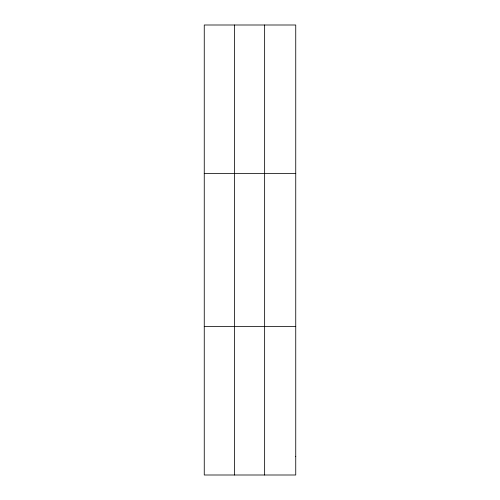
<?xml version="1.0" encoding="UTF-8"?>
<svg xmlns="http://www.w3.org/2000/svg" width="500" height="500" viewBox="0 0 500 500"><rect width="100%" height="100%" fill="white"/><g stroke="black" fill="none" stroke-linecap="round" stroke-linejoin="round"><path stroke-width="0.75" d="M234.45 25L234.45 475M264.637 25L264.637 475M204.256 173.5L295.744 173.5M204.256 326.5L295.744 326.5M295.744 456.438L295.744 475L204.256 475L204.256 25L295.744 25L295.744 456.438"/></g></svg>
